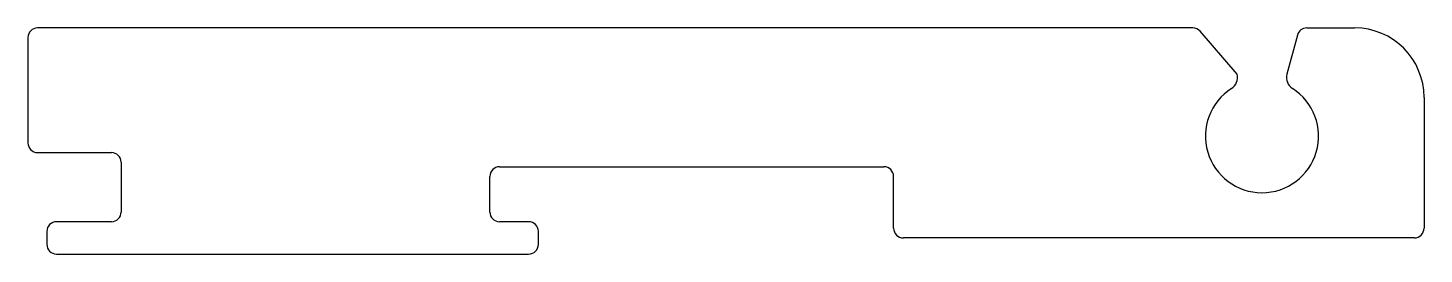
# Model space of a CAD drawing. Extents: x 887.1 to 930.3, y 453.7 to 460.7.
import ezdxf

# ---------------------------------------------------------------- set-up
doc = ezdxf.new("R2010")
doc.units = 0
doc.layers.get('0').update_dxf_attribs({"linetype": 'CONTINUOUS'})

msp = doc.modelspace()

# ---------------------------------------------------------------- linework, layer by layer
for p, q in [((923.122, 460.696), (887.377, 460.696)), ((924.493, 459.262), (923.349, 460.591)), ((926.651, 460.696), (928.133, 460.696)), ((887.077, 460.396), (887.077, 457.139)), ((926.362, 460.473), (926.037, 459.262)), ((930.281, 458.547), (930.281, 454.499)), ((887.377, 456.839), (889.662, 456.839)), ((889.962, 456.539), (889.962, 454.999)), ((901.672, 456.399), (913.567, 456.399)), ((901.372, 454.999), (901.372, 456.099)), ((913.867, 454.499), (913.867, 456.099)), ((889.662, 454.699), (887.962, 454.699)), ((902.572, 454.699), (901.672, 454.699)), ((887.662, 454.399), (887.662, 453.999)), ((902.872, 453.999), (902.872, 454.399)), ((929.981, 454.199), (914.167, 454.199)), ((887.962, 453.699), (902.572, 453.699))]:
    msp.add_line(p, q)
for centre, radius, start, end in [((887.377, 460.396), 0.3, 90, 180), ((923.122, 460.396), 0.3, 40.7068, 90), ((926.651, 460.396), 0.3, 90, 165), ((928.133, 458.547), 2.149, 0, 90), ((924.107, 459.159), 0.4, 302.5973, 15), ((926.423, 459.159), 0.4, 165, 237.4027), ((925.265, 457.347), 1.75, 122.5973, 57.4027), ((887.377, 457.139), 0.3, 180, 270), ((889.662, 456.539), 0.3, 0, 90), ((901.672, 456.099), 0.3, 90, 180), ((913.567, 456.099), 0.3, 0, 90), ((889.662, 454.999), 0.3, 270, 0), ((901.672, 454.999), 0.3, 180, 270), ((887.962, 454.399), 0.3, 90, 180), ((902.572, 454.399), 0.3, 0, 90), ((914.167, 454.499), 0.3, 180, 270), ((929.981, 454.499), 0.3, 270, 0), ((887.962, 453.999), 0.3, 180, 270), ((902.572, 453.999), 0.3, 270, 0)]:
    msp.add_arc(centre, radius, start, end)

doc.saveas('drawing.dxf')
